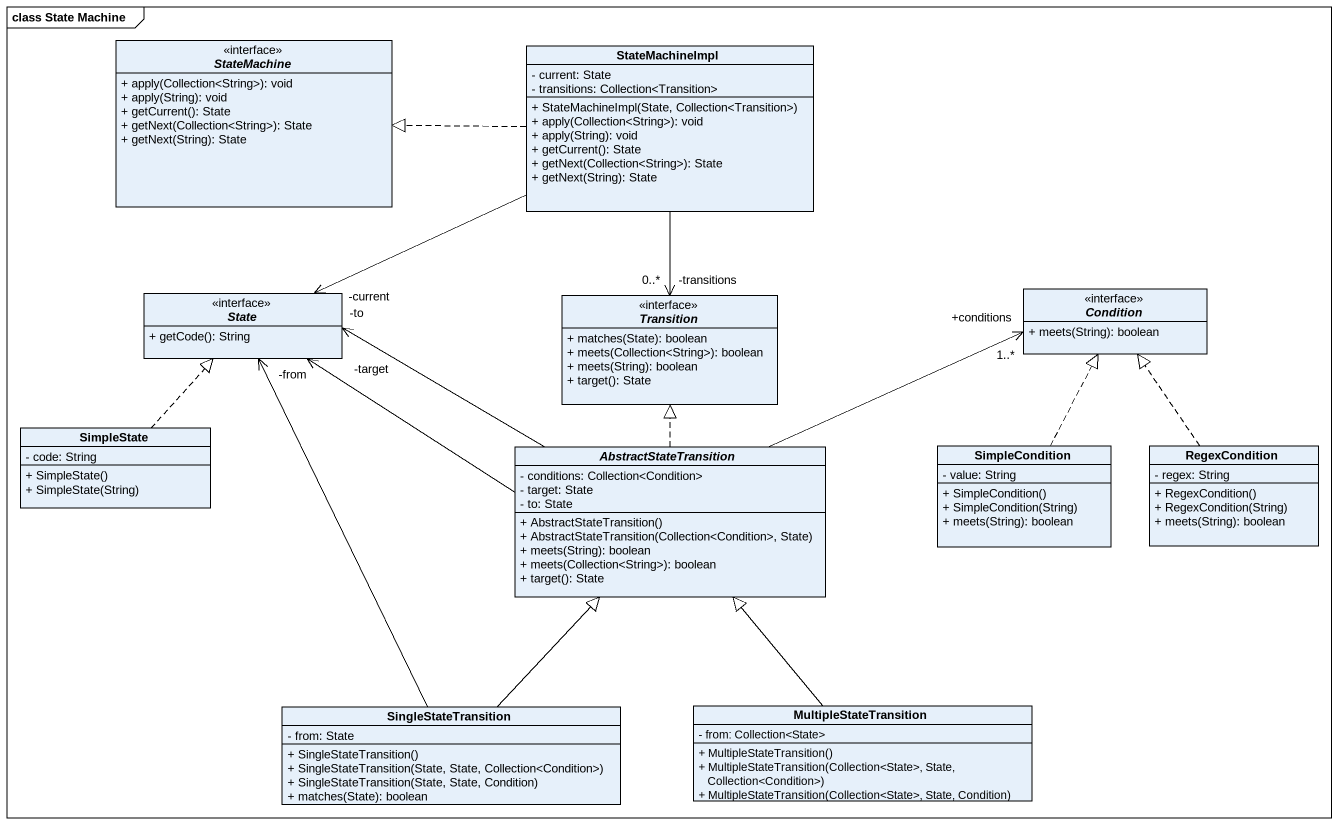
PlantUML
@startuml
mainframe class State Machine
hide circle
hide empty members
skinparam classAttributeIconSize 0
interface StateMachine <<interface>> {
  + apply(Collection<String>): void
  + apply(String): void
  + getCurrent(): State
  + getNext(Collection<String>): State
  + getNext(String): State
}
class StateMachineImpl {
  - current: State
  - transitions: Collection<Transition>
  + StateMachineImpl(State, Collection<Transition>)
  + apply(Collection<String>): void
  + apply(String): void
  + getCurrent(): State
  + getNext(Collection<String>): State
  + getNext(String): State
}
interface "State" as State_ <<interface>> {
  + getCode(): String
}
interface Transition <<interface>> {
  + matches(State): boolean
  + meets(Collection<String>): boolean
  + meets(String): boolean
  + target(): State
}
interface Condition <<interface>> {
  + meets(String): boolean
}
class SimpleState {
  - code: String
  + SimpleState()
  + SimpleState(String)
}
abstract class AbstractStateTransition {
  - conditions: Collection<Condition>
  - target: State
  - to: State
  + AbstractStateTransition()
  + AbstractStateTransition(Collection<Condition>, State)
  + meets(String): boolean
  + meets(Collection<String>): boolean
  + target(): State
}
class SimpleCondition {
  - value: String
  + SimpleCondition()
  + SimpleCondition(String)
  + meets(String): boolean
}
class RegexCondition {
  - regex: String
  + RegexCondition()
  + RegexCondition(String)
  + meets(String): boolean
}
class MultipleStateTransition {
  - from: Collection<State>
  + MultipleStateTransition()
  + MultipleStateTransition(Collection<State>, State, Collection<Condition>)
  + MultipleStateTransition(Collection<State>, State, Condition)
}
class SingleStateTransition {
  - from: State
  + SingleStateTransition()
  + SingleStateTransition(State, State, Collection<Condition>)
  + SingleStateTransition(State, State, Condition)
  + matches(State): boolean
}
StateMachineImpl .left.|> StateMachine
StateMachineImpl -left-> "-current" State_
StateMachineImpl --> "-transitions\n0..*" Transition
SimpleState .up.|> State_
AbstractStateTransition -left-> "-to" State_
AbstractStateTransition -left-> "-target" State_
AbstractStateTransition .up.|> Transition
AbstractStateTransition -right-> "+conditions\n1..*" Condition
SimpleCondition .up.|> Condition
RegexCondition .up.|> Condition
MultipleStateTransition -up-|> AbstractStateTransition
SingleStateTransition -up-> "-from" State_
SingleStateTransition -up-|> AbstractStateTransition
@enduml
